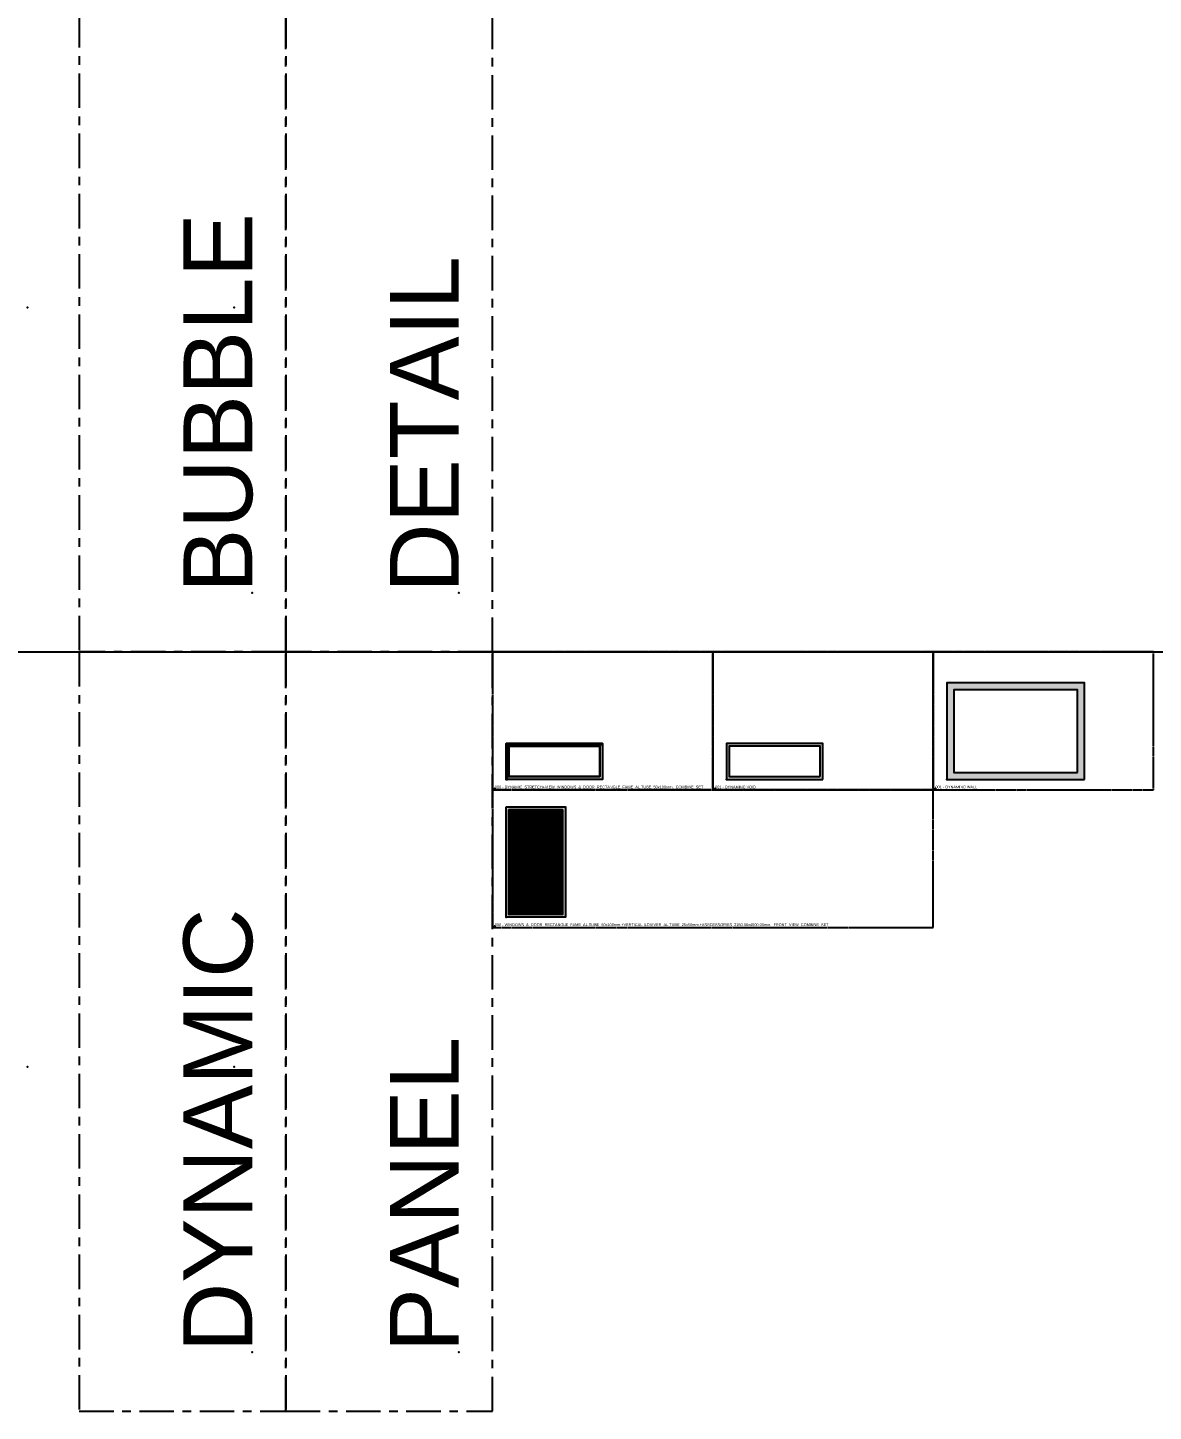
# Model space of a CAD drawing. Header units: millimetres. Extents: x -244126 to 368105, y -173968 to 259060.
# Drawn here: x 142009 to 182884, y -173968 to -123746 of the extents above; entities that cross this region are included whole.
import ezdxf

# ---------------------------------------------------------------- set-up
doc = ezdxf.new("R2010")
doc.units = ezdxf.units.MM
doc.header["$MEASUREMENT"] = 0
doc.linetypes.add('005_GG_TA_LINE', pattern=[13.75, 5, -1.25, 1.25, -1.25, 5])
doc.linetypes.add('HIDDEN', pattern=[9.525, 6.35, -3.175])
for name, color, linetype in [('000 - H A T C H', 8, 'Continuous'), ('000 - H I D D E N', 7, 'Continuous'), ('000 - WIPEOUT', 250, 'Continuous'), ('001 - ASCESSORIES', 1, 'Continuous'), ('002 - STRUCTURAL STEEL', 4, 'Continuous'), ('A04_TUBE SERIES', 7, 'Continuous')]:
    doc.layers.add(name, color=color, linetype=linetype)
doc.styles.get("Standard").update_dxf_attribs({"font": 'arial.ttf'})
pattern_1 = [(45, (37.5, 87.5), (-1.6838, 1.6838), []), (45, (38.6225, 87.5), (-1.6838, 1.6838), [])]
pattern_2 = [(45, (87.5, 37.5), (-1.6838, 1.6838), []), (45, (88.6225, 37.5), (-1.6838, 1.6838), [])]

# ---------------------------------------------------------------- blocks, each defined once
blk = doc.blocks.new('*U4685')
at = {"color": 250}
blk.add_wipeout([(50, 0), (50, 100), (0, 100), (0, 0)], dxfattribs=at).dxf.layer = '000 - WIPEOUT'
at = {"layer": '000 - H A T C H'}
h = blk.add_hatch(dxfattribs=at)
h.set_pattern_fill('ANSI32', color=256, scale=0.25)
h.set_pattern_definition(pattern_1)
edge = h.paths.add_edge_path()
edge.add_line((50, 3), (50, 97))
edge.add_arc((47, 97), 3, 0, 90)
edge.add_line((47, 100), (3, 100))
edge.add_arc((3, 97), 3, 90, 180)
edge.add_line((0, 97), (0, 3))
edge.add_arc((3, 3), 3, 180, 270)
edge.add_line((3, 0), (47, 0))
edge.add_arc((47, 3), 3, 270, 360)
edge = h.paths.add_edge_path(flags=16)
edge.add_line((47.7, 4.3), (47.7, 95.7))
edge.add_arc((45.7, 95.7), 2, 0, 90)
edge.add_line((45.7, 97.7), (4.3, 97.7))
edge.add_arc((4.3, 95.7), 2, 90, 180)
edge.add_line((2.3, 95.7), (2.3, 4.3))
edge.add_arc((4.3, 4.3), 2, 180, 270)
edge.add_line((4.3, 2.3), (45.7, 2.3))
edge.add_arc((45.7, 4.3), 2, 270, 360)
at = {"layer": '000 - H I D D E N', "color": 8, "linetype": 'HIDDEN'}
for p, q in [((50, 0), (0, 100)), ((50, 100), (0, 0))]:
    blk.add_line(p, q, dxfattribs=at)
at = {"layer": '002 - STRUCTURAL STEEL', "color": 0}
for points in [[(50, 3), (50, 97, 0.4142136), (47, 100), (3, 100, 0.4142136), (0, 97), (0, 3, 0.4142136), (3, 0), (47, 0, 0.4142136)], [(47.7, 4.3), (47.7, 95.7, 0.4142136), (45.7, 97.7), (4.3, 97.7, 0.4142136), (2.3, 95.7), (2.3, 4.3, 0.4142136), (4.3, 2.3), (45.7, 2.3, 0.4142136)]]:
    blk.add_lwpolyline(points, format="xyb", close=True, dxfattribs=at)
at = {"layer": 'Defpoints', "color": 250}
blk.add_lwpolyline([(50, 0), (50, 100), (0, 100), (0, 0)], close=True, dxfattribs=at)
blk = doc.blocks.new('*U4686')
at = {"color": 250}
blk.add_wipeout([(50, 0), (50, 100), (0, 100), (0, 0)], dxfattribs=at).dxf.layer = '000 - WIPEOUT'
at = {"layer": '000 - H A T C H'}
h = blk.add_hatch(dxfattribs=at)
h.set_pattern_fill('ANSI32', color=256, scale=0.25)
h.set_pattern_definition(pattern_1)
edge = h.paths.add_edge_path()
edge.add_line((50, 3), (50, 97))
edge.add_arc((47, 97), 3, 0, 90)
edge.add_line((47, 100), (3, 100))
edge.add_arc((3, 97), 3, 90, 180)
edge.add_line((0, 97), (0, 3))
edge.add_arc((3, 3), 3, 180, 270)
edge.add_line((3, 0), (47, 0))
edge.add_arc((47, 3), 3, 270, 360)
edge = h.paths.add_edge_path(flags=16)
edge.add_line((47.7, 4.3), (47.7, 95.7))
edge.add_arc((45.7, 95.7), 2, 0, 90)
edge.add_line((45.7, 97.7), (4.3, 97.7))
edge.add_arc((4.3, 95.7), 2, 90, 180)
edge.add_line((2.3, 95.7), (2.3, 4.3))
edge.add_arc((4.3, 4.3), 2, 180, 270)
edge.add_line((4.3, 2.3), (45.7, 2.3))
edge.add_arc((45.7, 4.3), 2, 270, 360)
at = {"layer": '000 - H I D D E N', "color": 8, "linetype": 'HIDDEN'}
for p, q in [((50, 0), (0, 100)), ((50, 100), (0, 0))]:
    blk.add_line(p, q, dxfattribs=at)
at = {"layer": '002 - STRUCTURAL STEEL', "color": 0}
for points in [[(50, 3), (50, 97, 0.4142136), (47, 100), (3, 100, 0.4142136), (0, 97), (0, 3, 0.4142136), (3, 0), (47, 0, 0.4142136)], [(47.7, 4.3), (47.7, 95.7, 0.4142136), (45.7, 97.7), (4.3, 97.7, 0.4142136), (2.3, 95.7), (2.3, 4.3, 0.4142136), (4.3, 2.3), (45.7, 2.3, 0.4142136)]]:
    blk.add_lwpolyline(points, format="xyb", close=True, dxfattribs=at)
at = {"layer": 'Defpoints', "color": 250}
blk.add_lwpolyline([(50, 0), (50, 100), (0, 100), (0, 0)], close=True, dxfattribs=at)
blk = doc.blocks.new('*U4687')
at = {"color": 250}
blk.add_wipeout([(100, 0), (100, 50), (0, 50), (0, 0)], dxfattribs=at).dxf.layer = '000 - WIPEOUT'
at = {"layer": '000 - H A T C H'}
h = blk.add_hatch(dxfattribs=at)
h.set_pattern_fill('ANSI32', color=256, scale=0.25)
h.set_pattern_definition(pattern_2)
edge = h.paths.add_edge_path()
edge.add_line((100, 3), (100, 47))
edge.add_arc((97, 47), 3, 0, 90)
edge.add_line((97, 50), (3, 50))
edge.add_arc((3, 47), 3, 90, 180)
edge.add_line((0, 47), (0, 3))
edge.add_arc((3, 3), 3, 180, 270)
edge.add_line((3, 0), (97, 0))
edge.add_arc((97, 3), 3, 270, 360)
edge = h.paths.add_edge_path(flags=16)
edge.add_line((97.7, 4.3), (97.7, 45.7))
edge.add_arc((95.7, 45.7), 2, 0, 90)
edge.add_line((95.7, 47.7), (4.3, 47.7))
edge.add_arc((4.3, 45.7), 2, 90, 180)
edge.add_line((2.3, 45.7), (2.3, 4.3))
edge.add_arc((4.3, 4.3), 2, 180, 270)
edge.add_line((4.3, 2.3), (95.7, 2.3))
edge.add_arc((95.7, 4.3), 2, 270, 360)
at = {"layer": '000 - H I D D E N', "color": 8, "linetype": 'HIDDEN'}
for p, q in [((100, 0), (0, 50)), ((100, 50), (0, 0))]:
    blk.add_line(p, q, dxfattribs=at)
at = {"layer": '002 - STRUCTURAL STEEL', "color": 0}
for points in [[(100, 3), (100, 47, 0.4142136), (97, 50), (3, 50, 0.4142136), (0, 47), (0, 3, 0.4142136), (3, 0), (97, 0, 0.4142136)], [(97.7, 4.3), (97.7, 45.7, 0.4142136), (95.7, 47.7), (4.3, 47.7, 0.4142136), (2.3, 45.7), (2.3, 4.3, 0.4142136), (4.3, 2.3), (95.7, 2.3, 0.4142136)]]:
    blk.add_lwpolyline(points, format="xyb", close=True, dxfattribs=at)
at = {"layer": 'Defpoints', "color": 250}
blk.add_lwpolyline([(100, 0), (100, 50), (0, 50), (0, 0)], close=True, dxfattribs=at)
blk = doc.blocks.new('*U4688')
at = {"color": 250}
blk.add_wipeout([(100, 0), (100, 50), (0, 50), (0, 0)], dxfattribs=at).dxf.layer = '000 - WIPEOUT'
at = {"layer": '000 - H A T C H'}
h = blk.add_hatch(dxfattribs=at)
h.set_pattern_fill('ANSI32', color=256, scale=0.25)
h.set_pattern_definition(pattern_2)
edge = h.paths.add_edge_path()
edge.add_line((100, 3), (100, 47))
edge.add_arc((97, 47), 3, 0, 90)
edge.add_line((97, 50), (3, 50))
edge.add_arc((3, 47), 3, 90, 180)
edge.add_line((0, 47), (0, 3))
edge.add_arc((3, 3), 3, 180, 270)
edge.add_line((3, 0), (97, 0))
edge.add_arc((97, 3), 3, 270, 360)
edge = h.paths.add_edge_path(flags=16)
edge.add_line((97.7, 4.3), (97.7, 45.7))
edge.add_arc((95.7, 45.7), 2, 0, 90)
edge.add_line((95.7, 47.7), (4.3, 47.7))
edge.add_arc((4.3, 45.7), 2, 90, 180)
edge.add_line((2.3, 45.7), (2.3, 4.3))
edge.add_arc((4.3, 4.3), 2, 180, 270)
edge.add_line((4.3, 2.3), (95.7, 2.3))
edge.add_arc((95.7, 4.3), 2, 270, 360)
at = {"layer": '000 - H I D D E N', "color": 8, "linetype": 'HIDDEN'}
for p, q in [((100, 0), (0, 50)), ((100, 50), (0, 0))]:
    blk.add_line(p, q, dxfattribs=at)
at = {"layer": '002 - STRUCTURAL STEEL', "color": 0}
for points in [[(100, 3), (100, 47, 0.4142136), (97, 50), (3, 50, 0.4142136), (0, 47), (0, 3, 0.4142136), (3, 0), (97, 0, 0.4142136)], [(97.7, 4.3), (97.7, 45.7, 0.4142136), (95.7, 47.7), (4.3, 47.7, 0.4142136), (2.3, 45.7), (2.3, 4.3, 0.4142136), (4.3, 2.3), (95.7, 2.3, 0.4142136)]]:
    blk.add_lwpolyline(points, format="xyb", close=True, dxfattribs=at)
at = {"layer": 'Defpoints', "color": 250}
blk.add_lwpolyline([(100, 0), (100, 50), (0, 50), (0, 0)], close=True, dxfattribs=at)
blk = doc.blocks.new('*U4673')
at = {"color": 1}
for points in [[(110, -100), (100, -100), (100, -1200), (110, -1200)], [(110, -100), (3390, -100), (3390, -110), (110, -110)], [(3390, -1200), (3400, -1200), (3400, -100), (3390, -100)], [(110, -1190), (3390, -1190), (3390, -1200), (110, -1200)]]:
    blk.add_lwpolyline(points, close=True, dxfattribs=at)
blk.add_wipeout([(100, -50), (3400, -50), (3400, 0), (100, 0)]).dxf.layer = '000 - WIPEOUT'
at = {"layer": '000 - H A T C H'}
h = blk.add_hatch(dxfattribs=at)
h.set_pattern_fill('ANSI32', color=8, scale=15)
h.paths.add_polyline_path([(3400, -48.5), (3391.5, -48.5), (3391.5, -1.5), (3400, -1.5), (3400, 0), (3390, 0), (3390, -50), (3400, -50)])
at = {"layer": '001 - ASCESSORIES', "color": 0}
blk.add_lwpolyline([(3400, -48.5), (3391.5, -48.5), (3391.5, -1.5), (3400, -1.5), (3400, 0), (3390, 0), (3390, -50), (3400, -50)], close=True, dxfattribs=at)
at = {"color": 1}
blk.add_wipeout([(50, -1200), (0, -1200), (0, -100), (50, -100)], dxfattribs=at).dxf.layer = '000 - WIPEOUT'
at = {"layer": '000 - H A T C H'}
h = blk.add_hatch(dxfattribs=at)
h.set_pattern_fill('DOTS', color=8, scale=75)
h.set_pattern_definition([(0, (3250, -1050), (2.34375, 4.6875), [0, -4.6875])])
h.paths.add_polyline_path([(100, -100), (3400, -100), (3400, -1200), (100, -1200)], flags=16)
h.paths.add_polyline_path([(0, 0), (3500, 0), (3500, -1300), (0, -1300)])
h = blk.add_hatch(dxfattribs=at)
h.set_pattern_fill('ANSI32', color=8, scale=15)
h.paths.add_polyline_path([(100, -48.5), (108.5, -48.5), (108.5, -1.5), (100, -1.5), (100, 0), (110, 0), (110, -50), (100, -50)])
at = {"layer": '001 - ASCESSORIES'}
blk.add_lwpolyline([(100, -50), (3400, -50), (3400, 0), (100, 0)], close=True, dxfattribs=at)
at = {"layer": '001 - ASCESSORIES', "color": 0}
blk.add_lwpolyline([(100, -48.5), (108.5, -48.5), (108.5, -1.5), (100, -1.5), (100, 0), (110, 0), (110, -50), (100, -50)], close=True, dxfattribs=at)
at = {"layer": '001 - ASCESSORIES', "color": 1}
blk.add_lwpolyline([(50, -1200), (0, -1200), (0, -100), (50, -100)], close=True, dxfattribs=at)
at = {"layer": '001 - ASCESSORIES', "color": 0, "xscale": -1, "rotation": 180}
for name, p in [('*U4686', (0, 0)), ('*U4688', (3400, 0))]:
    blk.add_blockref(name, p, dxfattribs=at)
at = {"layer": '001 - ASCESSORIES', "color": 0}
blk.add_blockref('*U4685', (0, -1300), dxfattribs=at)
at = {"layer": '000 - H A T C H'}
h = blk.add_hatch(dxfattribs=at)
h.set_pattern_fill('ANSI32', color=8, scale=15)
h.set_pattern_definition([(45, (0, -1050), (-3.97748, 3.97748), []), (45, (2.6517, -1050), (-3.97748, 3.97748), [])])
h.paths.add_polyline_path([(48.5, -1200), (48.5, -1191.5), (1.5, -1191.5), (1.5, -1200), (0, -1200), (0, -1190), (50, -1190), (50, -1200)])
at = {"layer": '001 - ASCESSORIES', "color": 0}
blk.add_lwpolyline([(48.5, -1200), (48.5, -1191.5), (1.5, -1191.5), (1.5, -1200), (0, -1200), (0, -1190), (50, -1190), (50, -1200)], close=True, dxfattribs=at)
at = {"layer": '001 - ASCESSORIES', "color": 0, "xscale": -1, "rotation": 180}
blk.add_blockref('*U4687', (0, 0), dxfattribs=at)
at = {"layer": '000 - H A T C H'}
h = blk.add_hatch(dxfattribs=at)
h.set_pattern_fill('ANSI32', color=8, scale=15)
h.paths.add_polyline_path([(48.5, -100), (48.5, -108.5), (1.5, -108.5), (1.5, -100), (0, -100), (0, -110), (50, -110), (50, -100)])
at = {"layer": '001 - ASCESSORIES', "color": 0}
blk.add_lwpolyline([(48.5, -100), (48.5, -108.5), (1.5, -108.5), (1.5, -100), (0, -100), (0, -110), (50, -110), (50, -100)], close=True, dxfattribs=at)
at = {"layer": 'A04_TUBE SERIES', "color": 0}
for points in [[(0, 0), (3500, 0), (3500, -1300), (0, -1300)], [(100, -100), (3400, -100), (3400, -1200), (100, -1200)]]:
    blk.add_lwpolyline(points, close=True, dxfattribs=at)
blk = doc.blocks.new('*U4669')
blk.add_point((0, 0))
at = {"color": 0, "linetype": 'ByBlock'}
blk.add_wipeout([(-922.5, -1890), (-897.5, -1890), (-897.5, 1890), (-922.5, 1890)], dxfattribs=at).dxf.layer = '000 - WIPEOUT'
at = {"layer": 'A04_TUBE SERIES', "color": 0, "linetype": 'ByBlock'}
blk.add_lwpolyline([(-922.5, -1890), (-897.5, -1890), (-897.5, 1890), (-922.5, 1890)], close=True, dxfattribs=at)
at = {"color": 0, "linetype": 'ByBlock'}
blk.add_wipeout([(-852.5, -1890), (-827.5, -1890), (-827.5, 1890), (-852.5, 1890)], dxfattribs=at).dxf.layer = '000 - WIPEOUT'
at = {"layer": 'A04_TUBE SERIES', "color": 0, "linetype": 'ByBlock'}
blk.add_lwpolyline([(-852.5, -1890), (-827.5, -1890), (-827.5, 1890), (-852.5, 1890)], close=True, dxfattribs=at)
at = {"color": 0, "linetype": 'ByBlock'}
blk.add_wipeout([(-782.5, -1890), (-757.5, -1890), (-757.5, 1890), (-782.5, 1890)], dxfattribs=at).dxf.layer = '000 - WIPEOUT'
at = {"layer": 'A04_TUBE SERIES', "color": 0, "linetype": 'ByBlock'}
blk.add_lwpolyline([(-782.5, -1890), (-757.5, -1890), (-757.5, 1890), (-782.5, 1890)], close=True, dxfattribs=at)
at = {"color": 0, "linetype": 'ByBlock'}
blk.add_wipeout([(-712.5, -1890), (-687.5, -1890), (-687.5, 1890), (-712.5, 1890)], dxfattribs=at).dxf.layer = '000 - WIPEOUT'
at = {"layer": 'A04_TUBE SERIES', "color": 0, "linetype": 'ByBlock'}
blk.add_lwpolyline([(-712.5, -1890), (-687.5, -1890), (-687.5, 1890), (-712.5, 1890)], close=True, dxfattribs=at)
at = {"color": 0, "linetype": 'ByBlock'}
blk.add_wipeout([(-642.5, -1890), (-617.5, -1890), (-617.5, 1890), (-642.5, 1890)], dxfattribs=at).dxf.layer = '000 - WIPEOUT'
at = {"layer": 'A04_TUBE SERIES', "color": 0, "linetype": 'ByBlock'}
blk.add_lwpolyline([(-642.5, -1890), (-617.5, -1890), (-617.5, 1890), (-642.5, 1890)], close=True, dxfattribs=at)
at = {"color": 0, "linetype": 'ByBlock'}
blk.add_wipeout([(-572.5, -1890), (-547.5, -1890), (-547.5, 1890), (-572.5, 1890)], dxfattribs=at).dxf.layer = '000 - WIPEOUT'
at = {"layer": 'A04_TUBE SERIES', "color": 0, "linetype": 'ByBlock'}
blk.add_lwpolyline([(-572.5, -1890), (-547.5, -1890), (-547.5, 1890), (-572.5, 1890)], close=True, dxfattribs=at)
at = {"color": 0, "linetype": 'ByBlock'}
blk.add_wipeout([(-502.5, -1890), (-477.5, -1890), (-477.5, 1890), (-502.5, 1890)], dxfattribs=at).dxf.layer = '000 - WIPEOUT'
at = {"layer": 'A04_TUBE SERIES', "color": 0, "linetype": 'ByBlock'}
blk.add_lwpolyline([(-502.5, -1890), (-477.5, -1890), (-477.5, 1890), (-502.5, 1890)], close=True, dxfattribs=at)
at = {"color": 0, "linetype": 'ByBlock'}
blk.add_wipeout([(-432.5, -1890), (-407.5, -1890), (-407.5, 1890), (-432.5, 1890)], dxfattribs=at).dxf.layer = '000 - WIPEOUT'
at = {"layer": 'A04_TUBE SERIES', "color": 0, "linetype": 'ByBlock'}
blk.add_lwpolyline([(-432.5, -1890), (-407.5, -1890), (-407.5, 1890), (-432.5, 1890)], close=True, dxfattribs=at)
at = {"color": 0, "linetype": 'ByBlock'}
blk.add_wipeout([(-362.5, -1890), (-337.5, -1890), (-337.5, 1890), (-362.5, 1890)], dxfattribs=at).dxf.layer = '000 - WIPEOUT'
at = {"layer": 'A04_TUBE SERIES', "color": 0, "linetype": 'ByBlock'}
blk.add_lwpolyline([(-362.5, -1890), (-337.5, -1890), (-337.5, 1890), (-362.5, 1890)], close=True, dxfattribs=at)
at = {"color": 0, "linetype": 'ByBlock'}
blk.add_wipeout([(-292.5, -1890), (-267.5, -1890), (-267.5, 1890), (-292.5, 1890)], dxfattribs=at).dxf.layer = '000 - WIPEOUT'
at = {"layer": 'A04_TUBE SERIES', "color": 0, "linetype": 'ByBlock'}
blk.add_lwpolyline([(-292.5, -1890), (-267.5, -1890), (-267.5, 1890), (-292.5, 1890)], close=True, dxfattribs=at)
at = {"color": 0, "linetype": 'ByBlock'}
blk.add_wipeout([(-222.5, -1890), (-197.5, -1890), (-197.5, 1890), (-222.5, 1890)], dxfattribs=at).dxf.layer = '000 - WIPEOUT'
at = {"layer": 'A04_TUBE SERIES', "color": 0, "linetype": 'ByBlock'}
blk.add_lwpolyline([(-222.5, -1890), (-197.5, -1890), (-197.5, 1890), (-222.5, 1890)], close=True, dxfattribs=at)
at = {"color": 0, "linetype": 'ByBlock'}
blk.add_wipeout([(-152.5, -1890), (-127.5, -1890), (-127.5, 1890), (-152.5, 1890)], dxfattribs=at).dxf.layer = '000 - WIPEOUT'
at = {"layer": 'A04_TUBE SERIES', "color": 0, "linetype": 'ByBlock'}
blk.add_lwpolyline([(-152.5, -1890), (-127.5, -1890), (-127.5, 1890), (-152.5, 1890)], close=True, dxfattribs=at)
at = {"color": 0, "linetype": 'ByBlock'}
blk.add_wipeout([(-82.5, -1890), (-57.5, -1890), (-57.5, 1890), (-82.5, 1890)], dxfattribs=at).dxf.layer = '000 - WIPEOUT'
at = {"layer": 'A04_TUBE SERIES', "color": 0, "linetype": 'ByBlock'}
blk.add_lwpolyline([(-82.5, -1890), (-57.5, -1890), (-57.5, 1890), (-82.5, 1890)], close=True, dxfattribs=at)
at = {"color": 0, "linetype": 'ByBlock'}
blk.add_wipeout([(-12.5, -1890), (12.5, -1890), (12.5, 1890), (-12.5, 1890)], dxfattribs=at).dxf.layer = '000 - WIPEOUT'
at = {"layer": 'A04_TUBE SERIES', "color": 0, "linetype": 'ByBlock'}
blk.add_lwpolyline([(-12.5, -1890), (12.5, -1890), (12.5, 1890), (-12.5, 1890)], close=True, dxfattribs=at)
at = {"color": 0, "linetype": 'ByBlock'}
blk.add_wipeout([(57.5, -1890), (82.5, -1890), (82.5, 1890), (57.5, 1890)], dxfattribs=at).dxf.layer = '000 - WIPEOUT'
at = {"layer": 'A04_TUBE SERIES', "color": 0, "linetype": 'ByBlock'}
blk.add_lwpolyline([(57.5, -1890), (82.5, -1890), (82.5, 1890), (57.5, 1890)], close=True, dxfattribs=at)
at = {"color": 0, "linetype": 'ByBlock'}
blk.add_wipeout([(127.5, -1890), (152.5, -1890), (152.5, 1890), (127.5, 1890)], dxfattribs=at).dxf.layer = '000 - WIPEOUT'
at = {"layer": 'A04_TUBE SERIES', "color": 0, "linetype": 'ByBlock'}
blk.add_lwpolyline([(127.5, -1890), (152.5, -1890), (152.5, 1890), (127.5, 1890)], close=True, dxfattribs=at)
at = {"color": 0, "linetype": 'ByBlock'}
blk.add_wipeout([(197.5, -1890), (222.5, -1890), (222.5, 1890), (197.5, 1890)], dxfattribs=at).dxf.layer = '000 - WIPEOUT'
at = {"layer": 'A04_TUBE SERIES', "color": 0, "linetype": 'ByBlock'}
blk.add_lwpolyline([(197.5, -1890), (222.5, -1890), (222.5, 1890), (197.5, 1890)], close=True, dxfattribs=at)
at = {"color": 0, "linetype": 'ByBlock'}
blk.add_wipeout([(267.5, -1890), (292.5, -1890), (292.5, 1890), (267.5, 1890)], dxfattribs=at).dxf.layer = '000 - WIPEOUT'
at = {"layer": 'A04_TUBE SERIES', "color": 0, "linetype": 'ByBlock'}
blk.add_lwpolyline([(267.5, -1890), (292.5, -1890), (292.5, 1890), (267.5, 1890)], close=True, dxfattribs=at)
at = {"color": 0, "linetype": 'ByBlock'}
blk.add_wipeout([(337.5, -1890), (362.5, -1890), (362.5, 1890), (337.5, 1890)], dxfattribs=at).dxf.layer = '000 - WIPEOUT'
at = {"layer": 'A04_TUBE SERIES', "color": 0, "linetype": 'ByBlock'}
blk.add_lwpolyline([(337.5, -1890), (362.5, -1890), (362.5, 1890), (337.5, 1890)], close=True, dxfattribs=at)
at = {"color": 0, "linetype": 'ByBlock'}
blk.add_wipeout([(407.5, -1890), (432.5, -1890), (432.5, 1890), (407.5, 1890)], dxfattribs=at).dxf.layer = '000 - WIPEOUT'
at = {"layer": 'A04_TUBE SERIES', "color": 0, "linetype": 'ByBlock'}
blk.add_lwpolyline([(407.5, -1890), (432.5, -1890), (432.5, 1890), (407.5, 1890)], close=True, dxfattribs=at)
at = {"color": 0, "linetype": 'ByBlock'}
blk.add_wipeout([(477.5, -1890), (502.5, -1890), (502.5, 1890), (477.5, 1890)], dxfattribs=at).dxf.layer = '000 - WIPEOUT'
at = {"layer": 'A04_TUBE SERIES', "color": 0, "linetype": 'ByBlock'}
blk.add_lwpolyline([(477.5, -1890), (502.5, -1890), (502.5, 1890), (477.5, 1890)], close=True, dxfattribs=at)
at = {"color": 0, "linetype": 'ByBlock'}
blk.add_wipeout([(547.5, -1890), (572.5, -1890), (572.5, 1890), (547.5, 1890)], dxfattribs=at).dxf.layer = '000 - WIPEOUT'
at = {"layer": 'A04_TUBE SERIES', "color": 0, "linetype": 'ByBlock'}
blk.add_lwpolyline([(547.5, -1890), (572.5, -1890), (572.5, 1890), (547.5, 1890)], close=True, dxfattribs=at)
at = {"color": 0, "linetype": 'ByBlock'}
blk.add_wipeout([(617.5, -1890), (642.5, -1890), (642.5, 1890), (617.5, 1890)], dxfattribs=at).dxf.layer = '000 - WIPEOUT'
at = {"layer": 'A04_TUBE SERIES', "color": 0, "linetype": 'ByBlock'}
blk.add_lwpolyline([(617.5, -1890), (642.5, -1890), (642.5, 1890), (617.5, 1890)], close=True, dxfattribs=at)
at = {"color": 0, "linetype": 'ByBlock'}
blk.add_wipeout([(687.5, -1890), (712.5, -1890), (712.5, 1890), (687.5, 1890)], dxfattribs=at).dxf.layer = '000 - WIPEOUT'
at = {"layer": 'A04_TUBE SERIES', "color": 0, "linetype": 'ByBlock'}
blk.add_lwpolyline([(687.5, -1890), (712.5, -1890), (712.5, 1890), (687.5, 1890)], close=True, dxfattribs=at)
at = {"color": 0, "linetype": 'ByBlock'}
blk.add_wipeout([(757.5, -1890), (782.5, -1890), (782.5, 1890), (757.5, 1890)], dxfattribs=at).dxf.layer = '000 - WIPEOUT'
at = {"layer": 'A04_TUBE SERIES', "color": 0, "linetype": 'ByBlock'}
blk.add_lwpolyline([(757.5, -1890), (782.5, -1890), (782.5, 1890), (757.5, 1890)], close=True, dxfattribs=at)
at = {"color": 0, "linetype": 'ByBlock'}
blk.add_wipeout([(827.5, -1890), (852.5, -1890), (852.5, 1890), (827.5, 1890)], dxfattribs=at).dxf.layer = '000 - WIPEOUT'
at = {"layer": 'A04_TUBE SERIES', "color": 0, "linetype": 'ByBlock'}
blk.add_lwpolyline([(827.5, -1890), (852.5, -1890), (852.5, 1890), (827.5, 1890)], close=True, dxfattribs=at)
at = {"color": 0, "linetype": 'ByBlock'}
blk.add_wipeout([(897.5, -1890), (922.5, -1890), (922.5, 1890), (897.5, 1890)], dxfattribs=at).dxf.layer = '000 - WIPEOUT'
at = {"layer": 'A04_TUBE SERIES', "color": 0, "linetype": 'ByBlock'}
blk.add_lwpolyline([(897.5, -1890), (922.5, -1890), (922.5, 1890), (897.5, 1890)], close=True, dxfattribs=at)
blk = doc.blocks.new('*U4672')
at = {"layer": '000 - H A T C H'}
h = blk.add_hatch(dxfattribs=at)
h.set_pattern_fill('DOTS', color=8, scale=75)
h.set_pattern_definition([(0, (1900, -3750), (2.34375, 4.6875), [0, -4.6875])])
h.paths.add_polyline_path([(100, -100), (2050, -100), (2050, -3900), (100, -3900)], flags=16)
h.paths.add_polyline_path([(0, 0), (2150, 0), (2150, -4000), (0, -4000)])
at = {"color": 1}
for points in [[(110, -100), (100, -100), (100, -3900), (110, -3900)], [(110, -100), (2040, -100), (2040, -110), (110, -110)], [(2040, -3900), (2050, -3900), (2050, -100), (2040, -100)], [(110, -3890), (2040, -3890), (2040, -3900), (110, -3900)]]:
    blk.add_lwpolyline(points, close=True, dxfattribs=at)
at = {"layer": 'A04_TUBE SERIES', "color": 0}
for points in [[(0, 0), (2150, 0), (2150, -4000), (0, -4000)], [(100, -100), (2050, -100), (2050, -3900), (100, -3900)]]:
    blk.add_lwpolyline(points, close=True, dxfattribs=at)
blk = doc.blocks.new('*U4670')
blk.add_point((0, 0))
at = {"color": 0, "linetype": 'ByBlock'}
for points in [[(-1806.35, -965), (-1793.65, -965), (-1793.65, 965), (-1806.35, 965)], [(-606.35, -965), (-593.65, -965), (-593.65, 965), (-606.35, 965)], [(593.65, -965), (606.35, -965), (606.35, 965), (593.65, 965)], [(1793.65, -965), (1806.35, -965), (1806.35, 965), (1793.65, 965)]]:
    blk.add_wipeout(points, dxfattribs=at).dxf.layer = '000 - WIPEOUT'
at = {"layer": 'A04_TUBE SERIES', "color": 0, "linetype": 'ByBlock'}
for points in [[(-1806.35, -965), (-1793.65, -965), (-1793.65, 965), (-1806.35, 965)], [(-606.35, -965), (-593.65, -965), (-593.65, 965), (-606.35, 965)], [(593.65, -965), (606.35, -965), (606.35, 965), (593.65, 965)], [(1793.65, -965), (1806.35, -965), (1806.35, 965), (1793.65, 965)]]:
    blk.add_lwpolyline(points, close=True, dxfattribs=at)
blk = doc.blocks.new('000 - WINDOWS_&_DOOR_RECTANGLE_FAME_AL.TUBE_50x100mm.+VERTICAL_LOUIVER_AL.TUBE_25x50mm.+ASSCESSORIES_2150.00x4000.00mm._FRONT_VIEW_COMBINE_SET')
at = {"layer": '001 - ASCESSORIES', "color": 3}
blk.add_blockref('*U4669', (1075, -2000), dxfattribs=at)
blk.add_blockref('*U4672', (0, 0), dxfattribs=at)
at = {"layer": '001 - ASCESSORIES', "color": 2, "rotation": 90}
blk.add_blockref('*U4670', (1075, -2000), dxfattribs=at)
blk = doc.blocks.new('*U4680')
at = {"color": 0, "linetype": '005_GG_TA_LINE'}
blk.add_lwpolyline([(0, 0), (800, 0), (800, 500), (0, 500)], close=True, dxfattribs=at)
for p in [(8.6, 4.9), (50, 37.5)]:
    blk.add_point(p, dxfattribs=at)
blk.add_attdef('NAMEBLK', (8.6, 4.9), '', height=10, dxfattribs=at)
blk = doc.blocks.new('*U4675')
at = {"color": 250}
blk.add_wipeout([(5000, 0), (5000, 3500), (0, 3500), (0, 0)], dxfattribs=at).dxf.layer = '000 - WIPEOUT'
at = {"layer": '000 - H A T C H'}
h = blk.add_hatch(dxfattribs=at)
h.set_pattern_fill('AR-SAND', color=256, scale=10)
h.set_pattern_definition([(37.5, (4987.5, 3487.5), (-0.629934, 19.268238), [0, -15.2, 0, -17, 0, -16.25]), (7.5, (4987.5, 3487.5), (17.69777, 28.22146), [0, -8.2, 0, -13.7, 0, -5.25]), (327.5, (4975.2, 3487.5), (31.14142, 0.05659), [0, -5, 0, -18, 0, -23.5]), (317.5, (4975.2, 3487.5), (30.06127, 8.77676), [0, -2.5, 0, -11.8, 0, -13.5])])
h.paths.add_polyline_path([(5000, 0), (5000, 3500), (0, 3500), (0, 0)])
h.paths.add_polyline_path([(4750, 250), (4750, 3250), (250, 3250), (250, 250)], flags=16)
at = {"layer": '002 - STRUCTURAL STEEL', "color": 0}
for points in [[(5000, 0), (5000, 3500), (0, 3500), (0, 0)], [(4750, 250), (4750, 3250), (250, 3250), (250, 250)]]:
    blk.add_lwpolyline(points, close=True, dxfattribs=at)
at = {"layer": 'Defpoints', "color": 250}
blk.add_lwpolyline([(5000, 0), (5000, 3500), (0, 3500), (0, 0)], close=True, dxfattribs=at)
blk = doc.blocks.new('*U4674')
at = {"layer": '000 - H A T C H'}
h = blk.add_hatch(dxfattribs=at)
h.set_pattern_fill('DOTS', color=256, scale=100)
h.set_pattern_definition([(0, (3487.5, 1287.5), (3.125, 6.25), [0, -6.25])])
h.paths.add_polyline_path([(3500, 0), (3500, 1300), (0, 1300), (0, 0)])
h.paths.add_polyline_path([(3400, 100), (3400, 1200), (100, 1200), (100, 100)], flags=16)
at = {"layer": '002 - STRUCTURAL STEEL', "color": 0}
for points in [[(3500, 0), (3500, 1300), (0, 1300), (0, 0)], [(3400, 100), (3400, 1200), (100, 1200), (100, 100)]]:
    blk.add_lwpolyline(points, close=True, dxfattribs=at)
at = {"layer": 'Defpoints', "color": 250}
blk.add_lwpolyline([(3500, 0), (3500, 1300), (0, 1300), (0, 0)], close=True, dxfattribs=at)
blk = doc.blocks.new('*U4678')
at = {"color": 0, "linetype": '005_GG_TA_LINE'}
blk.add_lwpolyline([(0, 0), (800, 0), (800, 500), (0, 500)], close=True, dxfattribs=at)
for p in [(8.6, 4.9), (50, 37.5)]:
    blk.add_point(p, dxfattribs=at)
blk.add_attdef('NAMEBLK', (8.6, 4.9), '', height=10, dxfattribs=at)
blk = doc.blocks.new('*U4676')
at = {"color": 0, "linetype": '005_GG_TA_LINE'}
blk.add_lwpolyline([(0, 0), (1600, 0), (1600, 500), (0, 500)], close=True, dxfattribs=at)
for p in [(8.6, 4.9), (50, 37.5)]:
    blk.add_point(p, dxfattribs=at)
blk.add_attdef('NAMEBLK', (8.6, 4.9), '', height=10, dxfattribs=at)
blk = doc.blocks.new('*U4677')
at = {"color": 0, "linetype": '005_GG_TA_LINE'}
blk.add_lwpolyline([(0, 0), (800, 0), (800, 500), (0, 500)], close=True, dxfattribs=at)
for p in [(8.6, 4.9), (50, 37.5)]:
    blk.add_point(p, dxfattribs=at)
blk.add_attdef('NAMEBLK', (8.6, 4.9), '', height=10, dxfattribs=at)
blk = doc.blocks.new('*U4692')
at = {"color": 0, "linetype": '005_GG_TA_LINE'}
blk.add_lwpolyline([(0, 0), (110.25, 0), (110.25, 30), (0, 30)], close=True, dxfattribs=at)
for p in [(50, 37.5), (8.58, 4.88)]:
    blk.add_point(p, dxfattribs=at)
blk.add_attdef('NAMEBLK', (8.58, 4.88), '', height=10, dxfattribs=at)

msp = doc.modelspace()

# ---------------------------------------------------------------- linework, layer by layer
at = {"color": 8}
msp.add_ray((122184.76531, -146405.79881), (1, 0), dxfattribs=at)

# ---------------------------------------------------------------- block references
at = {"xscale": 10, "yscale": 10, "zscale": 10}
msp.add_blockref('*U4678', (166884.1015, -151405.79881), dxfattribs=at).add_auto_attribs({'NAMEBLK': '001 - DYNAMINC VOID'})
at = {"color": 1}
msp.add_blockref('*U4675', (175384.1015, -151030.79881), dxfattribs=at)
for name, p in [('*U4673', (159384.1015, -149730.79881)), ('000 - WINDOWS_&_DOOR_RECTANGLE_FAME_AL.TUBE_50x100mm.+VERTICAL_LOUIVER_AL.TUBE_25x50mm.+ASSCESSORIES_2150.00x4000.00mm._FRONT_VIEW_COMBINE_SET', (159384.1015, -152030.79881))]:
    msp.add_blockref(name, p)
at = {"color": 3}
msp.add_blockref('*U4674', (167384.1015, -151030.79881), dxfattribs=at)
at = {"layer": '001 - ASCESSORIES', "linetype": '005_GG_TA_LINE', "xscale": 250, "yscale": 250, "zscale": 250, "rotation": 90}
for p, values in [((151384.1015, -146405.79881), {'NAMEBLK': 'BUBBLE '}), ((158884.1015, -146405.79881), {'NAMEBLK': 'DETAIL'}), ((151384.1015, -173967.79753), {'NAMEBLK': 'DYNAMIC'}), ((158884.1015, -173967.79753), {'NAMEBLK': 'PANEL'})]:
    msp.add_blockref('*U4692', p, dxfattribs=at).add_auto_attribs(values)

# ---------------------------------------------------------------- next in the draw order: block references
at = {"xscale": 10, "yscale": 10, "zscale": 10}
for name, p, values in [('*U4680', (158884.1015, -151405.79881), {'NAMEBLK': '000 - DYNAMIC_STRETCH+VIEW_WINDOWS_&_DOOR_RECTANGLE_FAME_AL.TUBE_50x100mm._COMBINE_SET'}), ('*U4677', (174884.1015, -151405.79881), {'NAMEBLK': '001 - DYNAMINC WALL'}), ('*U4676', (158884.1015, -156405.79881), {'NAMEBLK': '000 - WINDOWS_&_DOOR_RECTANGLE_FAME_AL.TUBE_50x100mm.+VERTICAL_LOUIVER_AL.TUBE_25x50mm.+ASSCESSORIES_2150.00x4000.00mm._FRONT_VIEW_COMBINE_SET'})]:
    msp.add_blockref(name, p, dxfattribs=at).add_auto_attribs(values)

doc.saveas('drawing.dxf')
